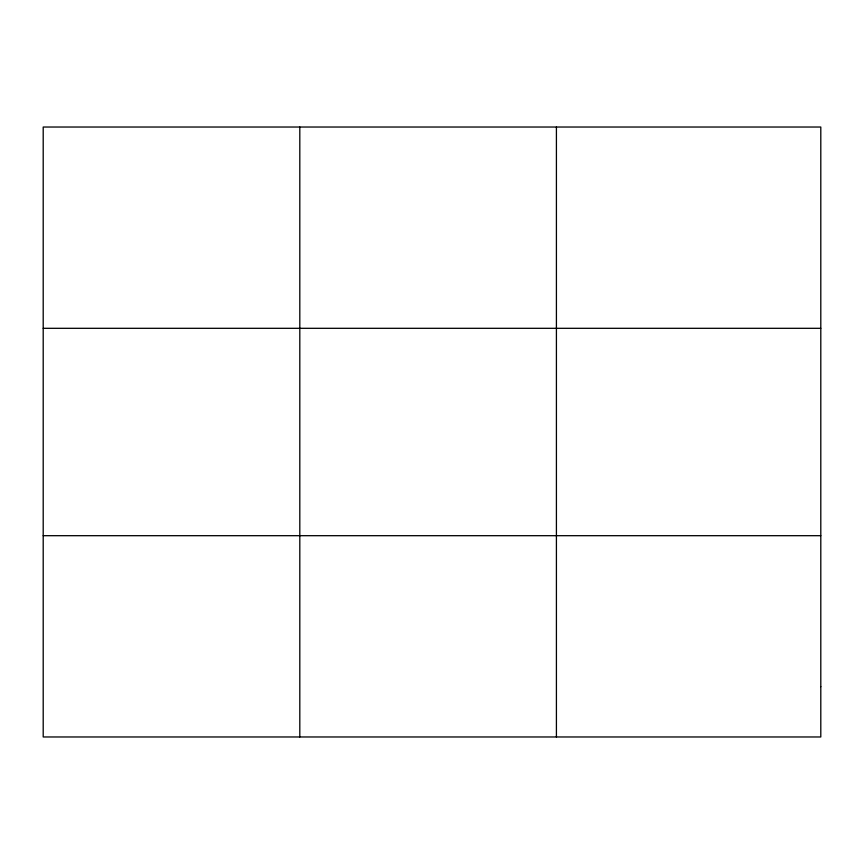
<?xml version="1.0" encoding="UTF-8"?>
<svg xmlns="http://www.w3.org/2000/svg" width="864" height="864" viewBox="0 0 864 864"><rect width="100%" height="100%" fill="white"/><g stroke="black" fill="none" stroke-linecap="round" stroke-linejoin="round"><path stroke-width="1.3" d="M299.808 127.03L299.808 736.97M556.416 127.03L556.416 736.97M43.2 328.309L820.8 328.309M43.2 535.691L820.8 535.691M820.8 686.642L820.8 736.97L43.2 736.97L43.2 127.03L820.8 127.03L820.8 686.642"/></g></svg>
